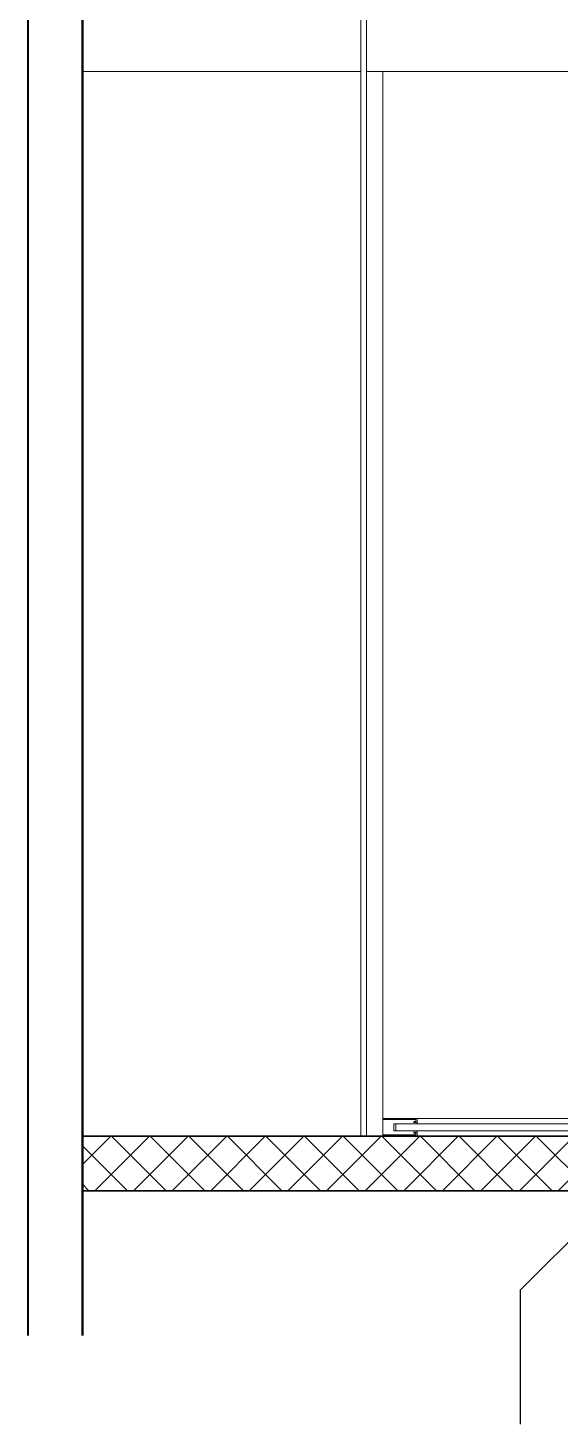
# Model space of a CAD drawing. Extents: x 65572 to 72871, y 30718 to 33858.
# Drawn here: x 65571.6 to 65620.3, y 31620.3 to 31748.1 of the extents above; entities that cross this region are included whole.
import ezdxf

# ---------------------------------------------------------------- set-up
doc = ezdxf.new("R2010")
doc.units = 0
doc.header["$LTSCALE"] = 0.5
doc.header["$MEASUREMENT"] = 0
doc.layers.get('0').update_dxf_attribs({"color": 20, "linetype": 'CONTINUOUS'})
for name, color, linetype, lineweight in [('Annotations', 40, 'CONTINUOUS', 5), ('Framing', 142, 'CONTINUOUS', 13), ('Hatches', 8, 'CONTINUOUS', 5), ('Structure', 7, 'CONTINUOUS', 40), ('Viewed', 150, 'CONTINUOUS', 9), ('Walls', 7, 'CONTINUOUS', 35)]:
    doc.layers.add(name, color=color, linetype=linetype, lineweight=lineweight)
doc.styles.get("Standard").update_dxf_attribs({"font": 'arial.ttf'})
doc.dimstyles.new('ARCH', dxfattribs={"dimscale": 96, "dimtxt": 0.0625, "dimasz": 0.0625, "dimexe": 0.04, "dimexo": 0.09375, "dimgap": 0.03125, "dimtad": 1, "dimdec": 0, "dimrnd": 0.0625, "dimzin": 3, "dimdsep": 46, "dimlunit": 4, "dimtxsty": 'Standard', "dimblk1": 'ARCHTICK', "dimblk2": 'ARCHTICK', "dimsah": 1, "dimcen": 0, "dimdle": 0.03125, "dimclrd": 256, "dimclre": 256, "dimclrt": 256, "dimazin": 0, "dimtfac": 1, "dimtdec": 0, "dimtmove": 2, "dimatfit": 3, "dimldrblk": 'OBLIQUE', "dimfxl": 0.3, "dimfxlon": 1, "dimfrac": 2, "dimarcsym": 0})

# ---------------------------------------------------------------- blocks, each defined once
blk = doc.blocks.new('_ArchTick')
at = {"const_width": 0.15}
blk.add_lwpolyline([(-0.5, -0.5), (0.5, 0.5)], dxfattribs=at)

msp = doc.modelspace()

# ---------------------------------------------------------------- hatches: boundary and pattern name
at = {"layer": 'Hatches'}
h = msp.add_hatch(dxfattribs=at)
h.set_pattern_fill('ANSI37', color=256, scale=20, style=0)
h.set_pattern_definition([(135, (65710.0015, 31742.1168), (-1.767767, -1.767767), []), (225, (65710.0015, 31742.1168), (1.767767, -1.767767), [])])
h.paths.add_polyline_path([(65576.562096, 31646.627164), (65576.562096, 31641.62875), (65710.50134, 31641.62875), (65710.50134, 31646.627164)])

# ---------------------------------------------------------------- linework, layer by layer
at = {"color": 0}
msp.add_line((65602.05401, 31646.627164), (65602.553851, 31646.627164), dxfattribs=at)
at = {"layer": 'Framing'}
for p, q in [((65602.05401, 31987.019194), (65602.05401, 31646.627164)), ((65602.553851, 31987.019194), (65602.553851, 31646.627164)), ((65607.19691, 31648.251649), (65604.053376, 31648.251649)), ((65604.053376, 31648.146214), (65607.091474, 31648.146214)), ((65607.091474, 31647.982203), (65606.915749, 31647.982203)), ((65606.915749, 31647.982203), (65606.915749, 31647.876768)), ((65607.091474, 31648.146214), (65607.091474, 31647.982203)), ((65607.19691, 31647.876768), (65607.19691, 31648.251649)), ((65607.091474, 31646.7326), (65604.053376, 31646.7326)), ((65605.073469, 31647.751808), (65605.073469, 31647.127006)), ((65605.250882, 31647.751808), (65605.073469, 31647.751808)), ((65605.250882, 31647.127006), (65605.073469, 31647.127006)), ((65605.250882, 31647.751808), (65605.250882, 31647.127006)), ((65709.506265, 31647.751808), (65605.250882, 31647.751808)), ((65709.506265, 31647.127006), (65605.250882, 31647.127006)), ((65606.915749, 31647.876768), (65607.19691, 31647.876768)), ((65607.19691, 31647.002045), (65606.915749, 31647.002045)), ((65606.915749, 31647.002045), (65606.915749, 31646.89661)), ((65606.915749, 31646.89661), (65607.091474, 31646.89661)), ((65607.091474, 31646.89661), (65607.091474, 31646.7326)), ((65607.19691, 31647.751808), (65607.19691, 31647.876768)), ((65607.19691, 31647.002045), (65607.19691, 31647.127006)), ((65607.19691, 31646.627164), (65607.19691, 31647.002045))]:
    msp.add_line(p, q, dxfattribs=at)
at = {"layer": 'Structure'}
for p, q in [((65571.562096, 32004.756404), (65571.562096, 31628.376301)), ((65576.562096, 32004.756404), (65576.562096, 31628.376301)), ((65576.562096, 31628.376301), (65576.562096, 31987.019194)), ((65576.562096, 31779.085149), (65576.562096, 31744.096248)), ((65576.562096, 31760.591016), (65576.562096, 31628.376301)), ((65576.562096, 31641.62875), (65576.562096, 31646.627164))]:
    msp.add_line(p, q, dxfattribs=at)
at = {"layer": 'Viewed', "linetype": 'ByBlock'}
for p, q in [((65602.05401, 31744.096248), (65576.562096, 31744.096248)), ((65599.804723, 31744.096248), (65576.562096, 31744.096248)), ((65602.05401, 31744.096248), (65599.804723, 31744.096248)), ((65710.019764, 31744.096248), (65602.553851, 31744.096248)), ((65604.053376, 31744.096248), (65602.553851, 31744.096248)), ((65604.053376, 31744.096248), (65604.053376, 31646.627164)), ((65708.377014, 31648.251649), (65607.19691, 31648.251649))]:
    msp.add_line(p, q, dxfattribs=at)
at = {"layer": 'Walls'}
for p, q in [((65576.562096, 31646.627164), (65710.50134, 31646.627164)), ((65710.50134, 31641.62875), (65576.562096, 31641.62875))]:
    msp.add_line(p, q, dxfattribs=at)

# ---------------------------------------------------------------- leaders
at = {"layer": 'Annotations'}
msp.add_leader([(65630.281402, 31646.153498), (65616.639063, 31632.511159), (65616.639063, 31620.263685)], dimstyle='ARCH', dxfattribs=at)

doc.saveas('drawing.dxf')
